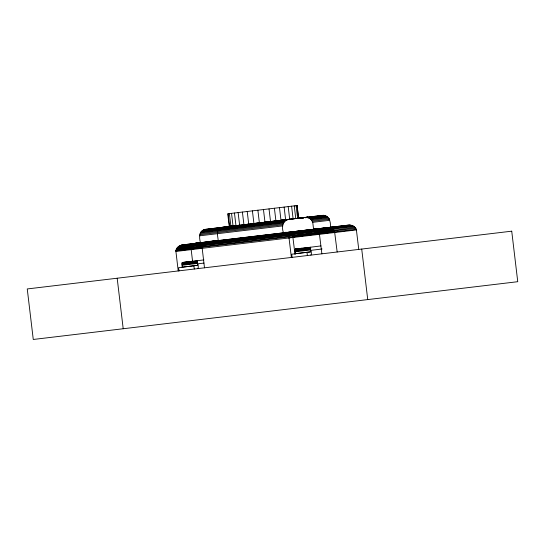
<?xml version="1.0" encoding="UTF-8"?>
<svg xmlns="http://www.w3.org/2000/svg" width="545" height="545" viewBox="0 0 545 545"><rect width="100%" height="100%" fill="white"/><g stroke="black" fill="none" stroke-linecap="round" stroke-linejoin="round"><path stroke-width="0.82" d="M358.753 249.419L356.403 229.929C355.687 226.829 352.397 225.058 349.393 225.017L200.485 242.675C195.417 241.946 190.552 244.215 191.186 249.63L192.63 261.811M234.711 225.787L220.119 227.619C215.643 230.215 218 236.653 218.218 240.563L181.574 245.025C178.665 245.768 175.892 248.275 175.919 251.449L178.215 270.947M204.491 267.813L202.195 248.316C202.57 240.808 213.061 240.951 218.218 240.563M182.159 267.234L182.303 262.506L192.555 261.232M197.447 265.395L197.59 260.68L203.898 259.904M295.261 253.732L295.404 249.017L301.712 248.241M292.093 257.369L291.718 254.208L310.541 251.926L310.684 247.198L320.937 245.924M200.485 242.675C199.068 238.145 198.762 230.951 204.579 229.472L233.035 225.984L231.53 213.354M203.122 246.054L176.355 249.249L175.919 251.449L356.403 229.929M202.195 248.316L203.19 245.08M291.371 257.451L289.027 237.961C288.605 235.311 286.493 232.293 283.482 232.776C281.247 227.122 282.739 219.771 289.668 219.233L307.836 217.162L280.988 220.269L279.483 207.638M197.801 268.61L198.291 267.35L198.087 263.794L203.973 263.072M310.895 255.128L311.393 253.868L311.181 250.312L322.102 248.983M219.492 227.987L229.493 226.42M283.482 232.776C287.174 231.325 291.929 232.858 292.849 236.952L334.555 231.434L337.164 251.994M287.78 232.361L330.413 227.279L332.709 228.403L334.555 231.434L334.16 230.433L288.366 235.89M204.579 229.472L288.346 219.485L251.47 223.818M296.957 218.456L323.376 215.309C329.371 215.37 330.876 222.455 330.461 227.176L337.702 226.7M203.476 229.895L287.086 219.928M301.031 218.266L303.545 217.966M305.214 217.762L324.548 215.459M202.461 230.487L285.921 220.534M296.085 205.656L297.59 218.286L305.731 217.414L308.327 217.864L325.672 215.793M201.575 231.237L284.899 221.297M308.327 217.864L309.505 218.361L326.714 216.31M200.833 232.116L284.047 222.19M309.505 218.361L310.541 219.029L327.64 216.992M200.526 232.592L283.686 222.673M310.541 219.029L311.004 219.417L328.049 217.387M200.049 233.614L283.127 223.709M311.788 220.289L328.758 218.266L329.616 220.316L312.735 222.326L311.004 219.417M199.77 234.697L282.794 224.799M312.374 221.27L329.282 219.254M199.695 235.808L282.692 225.909M181.574 245.025L349.393 225.017M180.313 245.468L350.728 225.146M179.148 246.074L351.995 225.466M178.126 246.837L353.167 225.964M177.268 247.73L354.209 226.631L356.246 229.391L288.911 237.422L288.128 235.426L202.89 245.591L202.44 246.653L319.295 232.722L334.16 230.433L319.39 233.24L292.474 235.917M176.914 248.213L333.649 229.527L319.2 232.218L317.973 228.764L313.579 229.186L312.735 222.326M355.088 227.442L319.2 232.218L321.877 253.813M202.141 246.687L176.355 249.249L191.186 248.527M333.356 229.118L334.371 230.923L355.776 228.369M176.021 250.339L288.761 236.898L289.027 237.961M175.94 250.891L202.829 247.689M182.303 262.506L197.59 260.68M295.404 249.017L310.684 247.198M182.187 262.67L197.467 260.851M295.281 249.188L310.561 247.362M182.084 262.928L197.365 261.109M295.179 249.447L310.459 247.621M182.003 263.276L197.283 261.457M295.097 249.787L310.384 247.968M181.948 263.698L197.236 261.873M295.049 250.209L310.33 248.391M181.921 264.182L197.208 262.356M295.022 250.693L310.303 248.874M181.921 264.713L197.208 262.888M295.022 251.225L310.303 249.406M181.955 265.272L197.236 263.453M295.049 251.79L310.337 249.964M182.166 267.166L197.447 265.32L178.624 267.697L178.998 270.851M295.261 253.684L310.541 251.831M238.063 225.392L239.739 225.194M247.28 224.308L248.956 224.111M296.896 218.375L323.376 215.309M297.039 218.402L307.836 217.162M305.731 217.414L295.758 218.504L294.252 205.874M288.128 235.426L292.229 235.433L287.862 234.984M329.044 218.749L329.473 219.778M334.371 230.923L334.705 231.959M292.849 236.952L295.029 254.549M361.717 249.065L367.739 299.58M306.998 252.39L307.38 255.544M297.045 205.54L298.551 218.17M291.602 206.194L293.108 218.824M288.189 206.596L289.695 219.226M284.115 207.086L285.621 219.717M274.408 208.245L275.913 220.875M269.019 208.885L270.524 221.515M263.46 209.546L264.972 222.176M257.88 210.213L259.386 222.844M252.417 210.867L253.922 223.491M247.212 211.487L248.724 224.111M242.409 212.059L243.915 224.69M238.117 212.57L239.623 225.201M234.459 213.006L235.965 225.637M229.397 213.613L230.903 226.236M228.117 213.763L229.622 226.393M193.904 265.871L194.279 269.032M117.182 278.222L123.204 328.744M297.107 205.533L227.735 213.81L229.241 226.434L298.612 218.164L297.107 205.533M511.728 231.175L27.25 288.945L33.272 339.467L517.75 281.697L511.728 231.175"/></g></svg>
